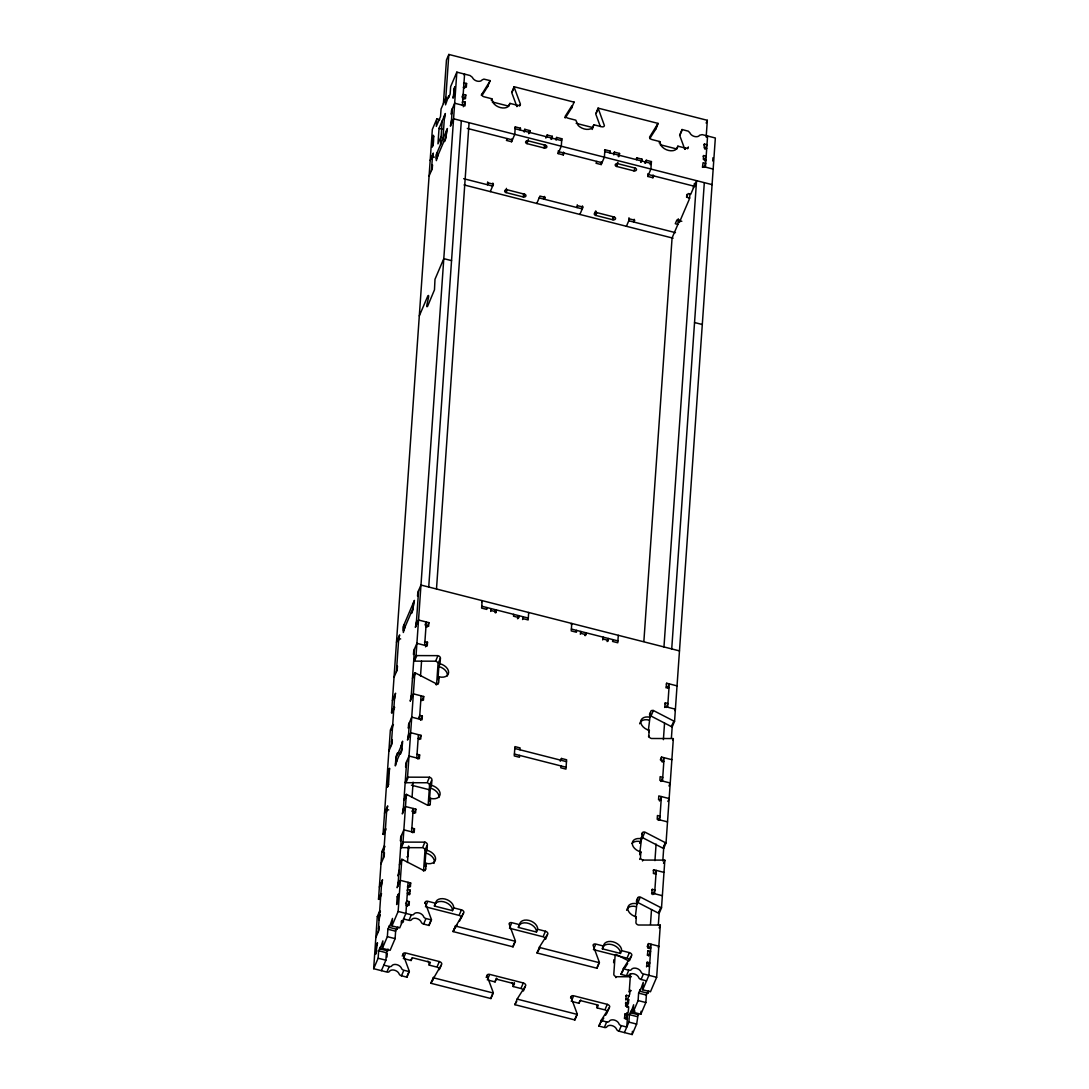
<?xml version="1.0" encoding="UTF-8"?>
<svg xmlns="http://www.w3.org/2000/svg" width="1089" height="1089" viewBox="0 0 1089 1089"><rect width="100%" height="100%" fill="white"/><g stroke="black" fill="none" stroke-linecap="round" stroke-linejoin="round"><path stroke-width="1.5" d="M688.357 146.947A2.709 1.81 23.2 0 1 685.648 148.145L677.889 146.171L677.031 148.499L674.921 150.119A9.488 6.357 23.2 0 1 661.05 145.572L659.798 141.556L652.039 139.583A2.709 1.81 23.2 0 1 649.589 137.064L658.055 123.397L598.092 108.124L604.395 125.548A2.709 1.81 23.2 0 1 601.673 126.76L593.927 124.786L592.729 127.549A9.461 6.343 23.2 0 1 592.144 129.455M377.447 942.951L376.331 945.102L375.746 954.141L377.447 942.951L376.263 945.715M387.344 787.184L388.501 784.693L389.508 768.289L388.46 771.366L387.344 787.184L388.528 784.42M432.115 146.824C434.702 145.803 433.422 121.396 432.115 146.824L433.299 144.061M453.051 97.887L454.167 95.723L454.753 86.684L453.051 97.887L454.236 95.111M431.475 981.856L441.78 964.092A2.709 1.81 23.2 0 0 439.33 961.56L405.721 952.998A2.709 1.81 23.2 0 0 403.012 954.209L409.246 971.075A2.709 1.81 23.2 0 1 409.314 971.633L406.946 977.173L401.487 975.785A2.709 1.81 23.2 0 1 399.132 973.92A5.418 3.621 23.2 0 0 394.436 970.19A5.418 3.621 23.2 0 0 389.386 971.442A2.709 1.81 23.2 0 1 386.867 972.055L373.663 968.693L377.298 916.57L379.68 911.03A2.709 1.81 23.2 0 1 380.401 911.289L380.007 912.214M381.232 894.75L379.258 899.364A2.709 1.81 23.2 0 1 378.509 899.255L381.844 851.625L384.213 846.085A2.709 1.81 23.2 0 1 384.948 846.357L384.158 848.195M385.778 829.804L383.804 834.419A2.709 1.81 23.2 0 1 383.056 834.31L390.352 730.052L392.721 724.512A2.709 1.81 23.2 0 1 393.456 724.784M392.299 712.846A2.709 1.81 23.2 0 1 391.55 712.737L432.347 129.4L436.825 118.932L439.738 119.667M378.196 932.075L381.735 881.559M383.369 858.241L386.894 807.725M391.25 745.557L394.776 695.041M396.41 671.736L398.846 636.766M431.462 170.483L432.551 154.937M386.636 811.455L387.684 805.887L384.526 813.265M398.588 640.495L399.636 634.914L396.478 642.306M432.279 158.667L433.34 153.086L430.169 160.478M373.663 968.693L378.142 958.225L378.659 950.765L380.238 947.076L380.102 948.941L387.861 950.915L387.997 949.05L386.418 952.739L385.887 960.199L381.409 970.667M436.825 118.932L436.308 126.392L440.528 116.509L441.045 109.05L446.041 97.384L445.524 104.843L448.682 95.9L448.545 97.765L450.125 94.062L450.655 86.603L456.836 72.146L470.04 75.509L472.395 77.373A5.418 3.635 23.2 0 0 477.091 81.103A5.418 3.635 23.2 0 0 482.141 79.851L483.897 79.116L490.118 80.613A2.641 1.77 23.2 0 1 490.036 81.008L481.256 95.206M403.856 625.059L403.461 630.654L413.207 607.88M436.852 153.195L436.458 158.79L446.204 136.002M444.312 119.109L445.36 113.528L439.044 128.311L437.955 143.843L441.113 136.465M382.362 948.356L387.357 936.676L387.875 929.216L389.454 925.527L389.317 927.392L397.077 929.366L397.213 927.501L395.634 931.19L395.103 938.65L390.121 950.329L382.362 948.356L382.879 940.896L380.102 948.941M405.054 626.951L403.338 632.505L403.066 626.896L414.392 600.42L413.344 606.001M438.05 155.074L436.335 160.641L436.063 155.019L447.388 128.543L446.34 134.124M397.049 760.34L395.334 765.894L395.988 756.569L397.567 752.88L397.431 754.745M440.555 144.538L442.202 120.92M443.414 103.509L446.463 59.99L448.831 54.45L707.333 120.307L706.162 137.051M442.924 138.997L444.571 115.38M445.796 97.969L448.831 54.45M400.466 752.336L400.344 754.201L401.923 750.512L402.576 741.187L400.861 746.741M386.976 957.081L387.235 953.351L386.84 954.277M411.628 611.555L411.506 613.42L413.085 609.731L413.602 602.285M444.625 139.691L444.503 141.556L446.082 137.854L446.599 130.408M408.076 882.335L405.911 913.412L399.717 927.882L391.958 925.909L392.489 918.449L389.317 927.392M397.948 885.901L401.487 835.386M403.121 812.067L406.646 761.551M408.28 738.247L409.369 722.701M410.989 699.383L414.528 648.867M416.161 625.562L418.598 590.592M451.214 124.309L452.289 108.764M391.958 925.909L398.152 911.439L401.8 859.316A2.709 1.81 23.2 0 1 402.535 859.575L422.968 870.125A2.709 1.81 23.2 0 0 425.676 868.927L426.071 863.332A9.474 6.343 23.2 0 0 435.573 859.098A9.474 6.343 23.2 0 0 426.983 850.278L427.378 844.683A2.709 1.81 23.2 0 0 424.914 842.151L403.747 842.11A2.709 1.81 23.2 0 1 403.012 842.001L400.629 847.541A2.709 1.81 23.2 0 0 401.378 847.65L422.546 847.691A2.709 1.81 23.2 0 1 425.009 850.223L423.539 871.227M403.012 842.001L406.333 794.371A2.709 1.81 23.2 0 1 407.068 794.643L427.501 805.193A2.709 1.81 23.2 0 0 430.223 803.981L430.618 798.387A9.474 6.343 23.2 0 0 440.119 794.167A9.474 6.343 23.2 0 0 431.53 785.332L431.911 779.738A2.709 1.81 23.2 0 0 429.461 777.219L408.293 777.165A2.709 1.81 23.2 0 1 407.545 777.056L405.176 782.596A2.709 1.81 23.2 0 0 405.925 782.705L427.092 782.76A2.709 1.81 23.2 0 1 429.542 785.278L428.195 804.676M407.545 777.056L414.841 672.798A2.709 1.81 23.2 0 1 415.576 673.07L436.008 683.62A2.709 1.81 23.2 0 0 438.717 682.408L439.112 676.813A9.474 6.343 23.2 0 0 448.614 672.594A9.474 6.343 23.2 0 0 440.024 663.759L440.419 658.164A2.709 1.81 23.2 0 0 437.969 655.646L416.788 655.592A2.709 1.81 23.2 0 1 416.052 655.483L413.684 661.023A2.709 1.81 23.2 0 0 414.419 661.132L435.586 661.186A2.709 1.81 23.2 0 1 438.05 663.705L436.566 684.927M416.052 655.483L456.836 72.146M401.378 923.377L401.582 920.586M407.49 862.461L408.634 846.017L408.103 855.695A2.709 1.81 23.2 0 1 407.871 856.335M412.064 797.066L413.099 782.161M420.517 676.106L421.552 661.2M411.615 831.819L413.235 808.501L411.982 811.455M416.774 757.985L418.407 734.68M419.496 719.135L421.116 695.817M424.656 645.301L426.289 621.996L425.023 624.95M428.726 587.025L461.328 120.743M462.417 105.197L464.595 74.12L464.2 75.046M405.584 903.747L406.769 900.984L409.355 901.638L409.096 905.367L406.51 904.714L406.115 905.64M409.505 894.79L410.158 890.135L407.572 889.482L407.177 890.407M398.22 882.158L397.158 887.739L400.316 880.348L410.662 882.988L410.403 886.718L407.817 886.065L407.422 886.977M411.479 829.015L411.873 828.089L414.46 828.743L414.201 832.472L403.856 829.845L400.698 837.223L400.439 840.953L401.228 839.115M403.379 808.337L402.331 813.919L405.489 806.527L415.821 809.154L415.562 812.898L412.976 812.231L412.581 813.156M417.033 754.255L419.619 754.922L419.36 758.652L409.015 756.011L405.857 763.403L405.598 767.132L406.388 765.281M408.538 734.517L407.49 740.084L410.648 732.693L420.994 735.334L420.722 739.063L418.149 738.41M418.571 718.168L419.755 715.405L422.341 716.058L422.069 719.788L411.737 717.161L408.579 724.539L408.321 728.269L409.11 726.431M411.261 695.653L410.199 701.234L413.371 693.843L423.703 696.484L423.444 700.213L420.858 699.546M424.519 642.496L424.914 641.571L427.501 642.238L427.242 645.968L416.896 643.327L413.738 650.718L413.48 654.448L414.269 652.597M416.42 621.833L415.372 627.4L418.53 620.022L428.862 622.649L428.603 626.379L426.017 625.726L425.622 626.651M462.281 102.393L462.675 101.468L465.262 102.135L465.003 105.864L454.671 103.224L451.499 110.615L451.241 114.345L452.03 112.494M461.995 97.098L463.179 94.321L465.765 94.974L465.507 98.704L462.92 98.051L462.526 98.976M463.587 83.744L463.982 82.818L466.568 83.472L466.31 87.202L463.723 86.548L463.329 87.474M436.485 588.999L469.087 122.717M426.384 866.395A9.474 6.343 23.2 0 1 424.887 866.095L425.799 853.041L426.983 850.278M431.53 785.332L430.346 788.109L429.42 801.164L430.618 798.387M440.024 663.759L438.84 666.536L437.928 679.59L439.112 676.813M487.668 181.958L487.464 184.749L488.253 182.898L493.426 184.218L490.268 191.61M492.841 183.088L492.636 186.069L463.655 178.691M506.399 188.37L506.099 192.576L523.333 196.959A2.028 1.47 4 0 0 525.864 196.074A2.028 1.47 4 0 0 524.517 194.196L507.283 189.799A2.028 1.47 4 0 0 504.752 190.684A2.028 1.47 4 0 0 506.099 192.576L507.283 189.799M507.215 138.575L506.426 140.427L511.599 141.747L511.789 138.943M520.324 130.081L520.447 128.216L515.274 126.896L514.757 134.355L511.599 141.747M490.717 611.433L491.234 608.642L490.84 609.568M529.404 133.416L529.921 130.626L524.762 129.305L524.231 132.096M523.523 194.169L523.333 196.959L524.517 194.196M527.239 140.644L527.035 143.625L544.269 148.022A2.028 1.47 4 0 0 546.801 147.124A2.028 1.47 4 0 0 545.453 145.245L528.219 140.862A2.028 1.47 4 0 0 525.688 141.747A2.028 1.47 4 0 0 527.035 143.625L528.315 139.46M495.413 609.935L495.223 612.726L496.407 609.963L495.89 612.753M544.473 145.028L544.269 148.022L545.453 145.245M513.64 614.346L513.518 616.211L518.677 617.531L518.282 618.457M547.032 136.874L547.154 135.009L552.327 136.329L551.81 139.12M544.527 196.442L544.337 199.233L545.126 197.395L539.953 196.074L536.795 203.466M518.677 617.531L518.813 615.666L517.493 618.743M522.597 619.546L523.115 616.769L522.72 617.681M564.088 153.059L563.299 154.91L558.126 153.59L561.284 146.212L561.815 138.752L556.642 137.432L556.111 140.222M558.126 153.59L558.317 150.799M528.682 612.481L528.165 619.94L522.992 618.634M519.562 755.385L519.439 757.25L514.267 755.929L514.92 746.605L520.093 747.925L519.957 749.79M563.299 154.91L563.489 152.12M577.279 204.786L577.075 207.577L577.864 205.739L583.037 207.046L579.879 214.438M582.465 205.916L582.247 208.897L539.164 197.926M596.01 211.198L595.71 215.404L612.944 219.787A2.028 1.47 4 0 0 615.476 218.903A2.028 1.47 4 0 0 614.128 217.024L596.895 212.627A2.028 1.47 4 0 0 594.363 213.526A2.028 1.47 4 0 0 595.71 215.404L596.895 212.627M596.826 161.403L596.037 163.255L601.21 164.575L601.414 161.771M560.93 765.921L560.794 767.786L565.967 769.106L566.62 759.782L561.448 758.461L560.263 761.238M561.325 760.326L561.448 758.461M609.935 152.909L610.058 151.044L604.899 149.724L604.368 157.184L601.21 164.575M580.328 634.261L580.859 631.47L580.464 632.396M618.824 156.707L619.546 153.454L614.373 152.133L613.842 154.924M613.148 216.997L612.944 219.787L614.128 217.024M616.864 163.473L616.646 166.454L633.88 170.85A2.028 1.47 4 0 0 636.412 169.952A2.028 1.47 4 0 0 635.064 168.074L617.831 163.69A2.028 1.47 4 0 0 615.299 164.575A2.028 1.47 4 0 0 616.646 166.454L617.939 162.288M585.501 635.581L586.018 632.791L584.834 635.554M628.993 217.773L628.775 220.754L675.466 232.651M602.734 639.964L603.252 637.174L602.857 638.1M636.643 159.715L636.779 157.851L641.952 159.157L641.421 161.948M634.152 219.27L633.948 222.074L634.737 220.223L629.565 218.903L626.406 226.294M607.907 641.285L608.424 638.494L607.104 641.571M612.739 639.597L612.603 641.462L617.776 642.769L618.293 635.309M653.699 175.901L652.91 177.738L647.737 176.432L650.895 169.04L651.426 161.58L646.253 160.26L645.723 163.051M647.737 176.432L647.941 173.627M652.91 177.738L653.114 174.948M613.624 962.676L613.828 959.763M615.162 954.808L613.801 974.206A2.709 1.81 23.2 0 0 616.265 976.724L631.389 976.751M643.858 641.475L672.076 237.933L677.875 224.388L678.27 218.794M679.509 220.06L679.332 222.537L689.078 199.763L690.127 194.182M624.405 1018.596L625.059 1013.941L628.013 1014.689M626.733 1007.094L628.448 1003.092L625.862 1002.438L625.603 1006.168L628.557 1006.917M625.712 999.947L626.366 995.292L629.319 996.04M626.774 1012.797C624.977 1028.343 630.694 1003.636 627.7 1006.808M624.8 1017.671L627.387 1018.324L626.774 1027.036L621.329 1025.647A2.709 1.81 23.2 0 1 618.974 1023.783A5.418 3.621 23.2 0 0 614.278 1020.053A5.418 3.621 23.2 0 0 609.227 1021.291A2.709 1.81 23.2 0 1 606.696 1021.918L601.251 1020.529A2.709 1.81 23.2 0 1 601.4 1020.025L609.731 1006.876A2.709 1.81 23.2 0 0 607.267 1004.344L573.658 995.782A2.709 1.81 23.2 0 0 570.949 996.993L570.554 997.919M628.448 1003.092L628.693 999.675L626.107 999.021M630.49 973.825L629.211 992.215L630 990.377L631.293 990.704M630 990.377L629.741 994.107L627.21 1000.015M635.336 916.761L637.623 898.234A2.709 1.81 23.2 0 1 640.332 897.037L660.778 907.586A2.709 1.81 23.2 0 0 661.513 907.845L659.144 913.399A2.709 1.81 23.2 0 1 658.409 913.126L637.963 902.577A2.709 1.81 23.2 0 0 636.534 902.522M639.774 853.272L642.17 833.303A2.709 1.81 23.2 0 1 644.879 832.091L665.311 842.641A2.709 1.81 23.2 0 0 666.046 842.913L663.677 848.454A2.709 1.81 23.2 0 1 662.942 848.181L642.51 837.632A2.709 1.81 23.2 0 0 641.067 837.577M648.377 730.243L650.664 711.73A2.709 1.81 23.2 0 1 653.386 710.518L673.819 721.068A2.709 1.81 23.2 0 0 674.554 721.34L672.185 726.88A2.709 1.81 23.2 0 1 671.45 726.622L651.004 716.058A2.709 1.81 23.2 0 0 649.575 716.004M624.405 1032.576L628.884 1022.108L629.401 1014.649L630.98 1010.96L630.858 1012.824L638.603 1014.798M637.228 903.829A9.474 6.343 23.2 0 0 627.727 908.063A9.474 6.343 23.2 0 0 636.316 916.884L635.922 922.492A2.709 1.81 23.2 0 0 638.385 925.01L659.553 925.051A2.709 1.81 23.2 0 1 660.302 925.16L656.653 977.296L650.46 991.766L642.714 989.792L643.231 982.332L640.073 991.276L647.832 993.25L648.785 990.99M641.775 838.898A9.474 6.343 23.2 0 0 632.273 843.117A9.474 6.343 23.2 0 0 640.863 851.952L640.468 857.547A2.709 1.81 23.2 0 0 642.918 860.065L664.099 860.119A2.709 1.81 23.2 0 1 664.835 860.228L661.513 907.845M648.581 736.899L649.357 730.379A9.474 6.343 23.2 0 1 640.768 721.544A9.474 6.343 23.2 0 1 650.269 717.324M689.909 198.089L686.615 197.245L686.805 194.455M630.858 1012.824L633.635 1004.766L633.104 1012.226L640.863 1014.213L645.859 1002.533L646.376 995.074L647.955 991.385L647.832 993.25M600.407 1023.374L599.018 1025.566A2.709 1.81 23.2 0 0 598.882 1026.069L604.327 1027.458A2.709 1.81 23.2 0 0 606.859 1026.832A5.418 3.621 23.2 0 1 611.909 1025.593A5.418 3.621 23.2 0 1 616.605 1029.323A2.709 1.81 23.2 0 0 618.96 1031.188L632.164 1034.55L632.396 1031.283M693.421 188.029L693.598 185.552M694.197 186.219L694.401 183.415M633.104 1012.226L638.1 1000.56L638.617 993.1L640.196 989.411L640.073 991.276M632.164 1034.55L636.643 1024.082L638.208 1014.158M663.963 646.948L696.565 180.665L690.78 194.21L688.194 193.556L686.615 197.245M640.863 1014.213L641.067 1011.218M646.526 966.882L647.179 962.227L649.765 962.88L648.581 965.657L648.799 962.553M647.329 955.38L647.982 950.724L650.569 951.378L648.595 956.006M647.832 948.233L648.486 943.578L658.831 946.205L658.232 947.593M651.617 893.987L652.284 889.332L654.87 889.985L652.883 894.614M663.991 872.384L653.645 869.743L653.386 873.473L655.973 874.14M671.872 759.7L661.527 757.059L661.268 760.789L663.854 761.456M664.671 707.469L665.325 702.827L667.911 703.48L666.196 707.482M666.032 687.894L666.686 683.239L677.031 685.866M702.432 167.366L703.086 162.71L705.672 163.377L703.957 167.379M704.392 160.382L706.176 156.231L703.589 155.564L703.331 159.293L705.917 159.96L705.522 160.873M705.005 149.343L706.979 144.728L704.392 144.061L704.134 147.791L706.72 148.458M650.473 924.37L651.508 909.574M654.938 860.623L656.095 844.07M663.392 739.662L664.549 723.11M654.598 893.715L656.231 870.41L654.965 873.364M659.771 819.894L661.391 796.576L659.498 801.014M662.48 781.031L664.113 757.726L662.221 762.15M667.639 707.21L669.272 683.892L667.38 688.33M671.722 648.921L704.324 182.653M705.413 167.107L707.591 136.016L707.197 136.942M658.341 924.697L659.267 911.547M662.806 860.95L663.841 846.044M671.382 738.328L672.308 725.083M712.737 160.968L712.968 157.728M666.046 842.913L673.342 738.655A2.709 1.81 23.2 0 0 672.594 738.546L651.426 738.492A2.709 1.81 23.2 0 1 648.976 735.973M674.554 721.34L715.337 137.99L702.133 134.628L699.614 135.254A5.418 3.635 23.2 0 1 694.564 136.493A5.418 3.635 23.2 0 1 689.854 132.763L688.275 131.184L682.054 129.523L679.686 135.063M704.991 158.994L704.637 160.791M571.725 107.552L571.711 107.688A2.886 1.933 23.2 0 1 571.575 108.056L565.327 117.925M573.944 102.516A2.886 1.933 23.2 0 0 574.08 102.148L514.117 86.739L511.748 92.279A2.709 1.81 23.2 0 0 511.816 92.837L516.921 106.627M514.117 86.739A2.709 1.81 23.2 0 0 514.185 87.297L520.419 104.163A2.709 1.81 23.2 0 1 517.711 105.361L509.951 103.387L508.168 106.627A9.474 6.343 23.2 0 1 493.14 102.802L491.86 98.772L484.101 96.798A2.709 1.81 23.2 0 1 481.651 94.28M593.927 124.786L592.144 128.012A9.474 6.343 23.2 0 1 578.164 125.466L575.822 120.171L568.077 118.197A2.709 1.81 23.2 0 1 565.613 115.665L571.861 105.81M432.66 139.052L433.844 136.288M453.596 90.115L454.78 87.338M464.595 88.1L466.568 83.472M431.72 166.753L432.51 164.902L432.251 168.632L429.093 176.023M451.472 120.58L450.424 126.161L453.582 118.769L712.083 184.626M464.05 98.976L465.765 94.974M463.288 106.749L465.262 102.135M482.046 95.437L487.6 86.671L490.118 80.613M491.262 100.161L491.86 98.772M512.211 91.912L514.185 87.297M509.951 103.387L508.767 106.164L492.174 101.93M419.306 315.905L427.909 295.772C430.713 293.064 424.71 309.235 427.541 306.404L434.47 289.837L435.001 279.26L443.795 258.651L451.554 260.625M517.316 106.286L517.711 105.361M519.63 106.001L520.025 105.075M514.879 127.821L515.274 126.896M520.052 129.128L520.447 128.216M524.367 130.231L524.762 129.305M528.614 133.702L529.921 130.626M545.848 138.099L547.154 135.009M551.02 139.406L552.327 136.329M564.823 117.517L565.613 115.665M556.248 138.357L556.642 137.432M571.575 108.056L574.094 102.012M561.42 139.664L561.815 138.752M598.092 108.124L595.724 113.937L600.325 126.487M596.187 113.31L598.16 108.682M604.504 150.65L604.899 149.724M418.339 594.322L417.55 596.159L417.808 592.43L420.967 585.052L679.482 650.895M609.663 151.97L610.058 151.044M613.978 153.059L614.373 152.133M396.668 668.006L397.458 666.155L397.199 669.885L394.041 677.276M618.225 156.53L619.546 153.454M594.921 212.573L595.506 211.184M392.408 700.581L395.566 693.203L394.517 698.77M426.888 627.264L428.862 622.649M391.55 712.737L393.932 707.197A2.709 1.81 23.2 0 0 394.667 707.306L392.693 711.92M414.814 660.206L416.788 655.592M425.527 646.852L427.501 642.238M412.472 678.338L414.841 672.798M391.074 730.324L391.468 729.399M392.271 727.547L392.666 726.622M413.997 676.759L414.392 675.833M414.786 674.908L415.181 673.996M636.384 158.763L636.779 157.851M633.88 170.85L635.064 168.074M391.509 741.827L392.299 739.976L392.04 743.705L388.868 751.097M640.631 162.234L641.952 159.157M658.055 123.397L655.551 129.455L649.711 138.657M655.551 129.455L657.525 124.827M644.933 163.336L646.253 160.26M388.433 771.638L389.617 768.875M435.586 661.186L437.574 656.572M395.852 758.448L402.44 743.066M659.199 142.945L659.798 141.556M650.106 164.657L651.426 161.58M421.933 700.635L423.703 696.484M438.445 662.779L440.419 658.164M395.457 764.042L402.045 748.66M420.558 720.21L422.341 716.058M435.614 684.545L436.008 683.62M437.928 684.26L438.323 683.334M419.211 739.485L420.994 735.334M680.149 134.696L682.136 130.081A2.641 1.77 23.2 0 1 682.054 129.523M481.678 601.741L482.155 600.624L481.624 608.098L486.797 609.404L486.933 607.539L486.538 608.465M383.056 834.31L385.424 828.77A2.709 1.81 23.2 0 0 385.982 828.865M677.889 146.171L676.705 148.948L660.125 144.714M405.925 782.705L407.899 778.091M417.836 759.074L419.619 754.922M403.965 799.911L406.333 794.371M383.369 850.046L383.764 849.121M405.094 799.258L407.068 794.643M685.253 149.07L685.648 148.145M383.627 854.511L384.417 852.66L384.158 856.39L381 863.781M687.567 148.785L687.962 147.859M379.367 887.099L382.525 879.708L381.477 885.289M706.148 123.071L707.333 120.307M414.119 813.156L415.821 809.154M427.487 781.834L429.461 777.219M378.509 899.255L380.891 893.715A2.709 1.81 23.2 0 0 381.626 893.824M401.378 847.65L403.352 843.036M429.542 785.278L431.516 780.663M703.998 144.987L704.392 144.061M412.745 832.745L414.46 828.743M399.418 864.857L401.8 859.316M379.217 914.066L379.612 913.14M400.943 863.264L401.337 862.352M402.14 860.501L402.535 859.575M703.195 156.489L703.589 155.564M379.285 916.53L380.075 914.678L379.026 920.259M399.037 870.356L397.989 875.924L398.778 874.086M429.828 804.907L430.223 803.981M378.468 928.332L379.258 926.494L378.986 930.224L375.828 937.615M375.719 953.488L376.903 950.724M422.94 846.766L424.914 842.151M408.688 887.603L410.662 882.988M425.009 850.223L426.983 845.595M408.184 894.75L410.158 890.135M397.077 929.366L398.043 927.107M407.381 906.252L409.355 901.638M424.887 866.095L426.071 863.332M402.767 922.478L403.556 920.641A2.709 1.81 23.2 0 1 401.31 921.934M424.887 870.764L425.676 868.927M387.262 971.129L389.236 966.515A2.709 1.81 23.2 0 0 391.754 965.902A5.418 3.621 23.2 0 1 396.804 964.65A5.418 3.621 23.2 0 1 401.514 968.38A2.709 1.81 23.2 0 0 403.856 970.245L409.314 971.633M409.382 919.415L411.356 914.801A2.709 1.81 23.2 0 0 413.874 914.175A5.418 3.621 23.2 0 1 418.925 912.936A5.418 3.621 23.2 0 1 423.635 916.666A2.709 1.81 23.2 0 0 425.976 918.531L431.435 919.919L429.066 925.459L423.607 924.071A2.709 1.81 23.2 0 1 421.266 922.206A5.418 3.621 23.2 0 0 416.556 918.476A5.418 3.621 23.2 0 0 411.506 919.729A2.709 1.81 23.2 0 1 408.988 920.341L403.529 918.953M402.222 956.06L403.012 954.209M424.737 903.421L425.132 902.495A2.709 1.81 23.2 0 1 427.841 901.284L435.6 903.257A9.474 6.343 23.2 0 1 445.102 899.038A9.474 6.343 23.2 0 1 453.691 907.872L461.45 909.846A2.709 1.81 23.2 0 1 463.9 912.378L453.596 930.142M405.326 953.923L403.352 958.538L411.111 960.512L412.295 957.748L430.386 962.363L429.202 965.126L436.961 967.1A2.709 1.81 23.2 0 1 439.412 969.632M425.472 906.824L427.446 902.209M401.487 975.785L403.461 971.17M423.607 924.071L425.581 919.456M453.691 907.872L452.507 910.649L434.416 906.034L435.6 903.257M408.851 972.001L406.864 976.615A2.709 1.81 23.2 0 1 406.946 977.173M430.972 920.287L428.984 924.901A2.709 1.81 23.2 0 1 429.066 925.459M571.289 624.569L571.766 623.466L571.249 630.926L576.421 632.233L576.544 630.368L576.149 631.293M437.356 966.174L439.33 961.56M459.476 914.461L461.45 909.846M570.949 996.993L577.184 1013.859A2.709 1.81 23.2 0 1 577.252 1014.417L574.883 1019.957L514.906 1004.684L517.425 998.627L525.756 985.477A2.709 1.81 23.2 0 0 523.305 982.959L489.696 974.396A2.709 1.81 23.2 0 0 486.974 975.594L493.208 992.46A2.709 1.81 23.2 0 1 493.276 993.018L490.908 998.559L430.945 983.285L433.313 977.745A2.709 1.81 23.2 0 1 433.449 977.241M646.526 980.862L641.081 979.474A2.709 1.81 23.2 0 1 638.726 977.609A5.418 3.621 23.2 0 0 634.029 973.879A5.418 3.621 23.2 0 0 628.979 975.118A2.709 1.81 23.2 0 1 626.447 975.744L621.002 974.356L623.521 968.312L631.851 955.162A2.709 1.81 23.2 0 0 629.388 952.63L621.642 950.656A9.474 6.343 23.2 0 0 613.039 941.822A9.474 6.343 23.2 0 0 603.537 946.042L595.792 944.068A2.709 1.81 23.2 0 0 593.069 945.279L599.304 962.145A2.709 1.81 23.2 0 1 599.372 962.703L597.003 968.244L537.027 952.97L539.545 946.913L547.876 933.763A2.709 1.81 23.2 0 0 545.426 931.245L537.667 929.271A9.474 6.343 23.2 0 0 529.077 920.436A9.474 6.343 23.2 0 0 519.576 924.656L511.816 922.682A2.709 1.81 23.2 0 0 509.094 923.88L515.328 940.746A2.709 1.81 23.2 0 1 515.396 941.304L513.028 946.845L453.065 931.571L455.433 926.031A2.709 1.81 23.2 0 1 455.57 925.527M439.806 968.706L441.385 965.004M463.506 913.29L459.449 921.199M486.184 977.446L486.974 975.594M487.328 979.937L489.301 975.322M509.843 927.297L511.422 923.608M488.621 980.263L495.073 981.91L496.271 979.134A9.474 6.343 23.2 0 1 496.461 978.099M537.667 929.271L536.482 932.034L518.391 927.42L519.576 924.656M492.813 993.386L490.84 998A2.709 1.81 23.2 0 1 490.908 998.559M514.934 941.672L512.96 946.287A2.709 1.81 23.2 0 1 513.028 946.845M523.251 990.282A2.709 1.81 23.2 0 0 520.923 988.499L513.178 986.525L514.362 983.748A9.474 6.343 23.2 0 0 514.307 982.646M521.318 987.573L523.305 982.959M543.452 935.859L545.426 931.245M523.387 991.017L525.361 986.403M547.481 934.689L545.507 939.303A2.709 1.81 23.2 0 0 543.057 936.785L509.448 928.223M649.48 714.493L650.269 712.655M651.413 715.133L653.386 710.518M666.291 684.164L666.686 683.239M648.772 731.767L649.357 730.379M664.93 703.739L665.325 702.827M674.812 710.572L675.398 709.184L665.066 706.557M671.45 726.622L673.424 721.993M660.342 759.836L661.527 757.059M672.743 740.044L673.342 738.655M660.969 781.466L662.738 777.301L660.152 776.648L659.893 780.377L670.239 783.018L668.973 785.972M641.775 834.228L642.17 833.303M571.289 1001.322L573.263 996.707M594.077 948.07L595.397 944.993M639.624 843.322L642.129 837.468M642.51 837.632L644.484 833.017M639.679 854.715L640.863 851.952M639.679 859.398L640.073 858.472M572.583 1001.649L579.049 1003.296L580.233 1000.532L598.324 1005.147L597.14 1007.91L604.899 1009.884A2.709 1.81 23.2 0 1 607.226 1011.681M621.642 950.656L620.444 953.433L602.353 948.818L603.537 946.042M658.246 820.316L660.029 816.165L657.443 815.511L657.184 819.241L667.516 821.868M576.789 1014.785L574.815 1019.399A2.709 1.81 23.2 0 1 574.883 1019.957M598.909 963.071L596.935 967.685A2.709 1.81 23.2 0 1 597.003 968.244M642.524 860.991L642.918 860.065M667.884 801.504L669.15 798.55L658.804 795.923L658.546 799.653L661.132 800.306M636.303 901.311L637.623 898.234M637.963 902.577L639.937 897.962M653.25 870.669L653.645 869.743M663.337 847.269L665.311 842.641M635.731 918.272L636.316 916.884M651.889 890.258L652.284 889.332M663.528 863.305L664.835 860.228M615.87 977.65L616.265 976.724M605.293 1008.959L607.267 1004.344M627.414 957.245L629.388 952.63M598.882 1026.069L601.4 1020.025M607.744 1011.49L608.138 1010.565M608.533 1009.639L609.336 1007.788M629.469 960.702L631.457 956.074M604.722 1026.532L606.696 1021.918M626.842 974.818L628.816 970.204A2.709 1.81 23.2 0 0 631.348 969.578A5.418 3.621 23.2 0 1 636.398 968.339A5.418 3.621 23.2 0 1 641.094 972.069A2.709 1.81 23.2 0 0 643.449 973.934L656.653 977.296M658.804 912.201L660.778 907.586M625.971 996.217L626.366 995.292M647.165 946.654L648.486 943.578M625.467 1003.364L625.862 1002.438M647.587 951.65L647.982 950.724M649.18 948.669L651.072 944.231L648.894 975.322L642.714 989.792M659.117 927.937L660.302 925.16M626.72 1004.289L628.693 999.675M624.664 1014.866L625.059 1013.941M646.784 963.152L647.179 962.227M618.96 1031.188L620.934 1026.573M641.081 979.474L643.054 974.859M625.671 1019.222L626.461 1017.371M626.992 1019.25L627.387 1018.324M487.6 86.671L487.668 86.548A2.641 1.77 23.2 0 0 487.749 86.154M456.958 925.146L453.201 931.068A2.709 1.81 23.2 0 0 453.065 931.571M433.163 979.487L431.081 982.782A2.709 1.81 23.2 0 0 430.945 983.285M539.668 948.519L537.176 952.453A2.709 1.81 23.2 0 0 537.027 952.97M516.717 1001.54L515.056 1004.167A2.709 1.81 23.2 0 0 514.906 1004.684M623.221 970.558L621.138 973.852A2.709 1.81 23.2 0 0 621.002 974.356M625.018 967.74L627.686 963.52M601.101 1022.272L603.782 1018.052M605.566 1015.234L607.349 1012.416M576.149 123.329L592.729 127.549M702.827 166.44L713.172 169.081M515.151 128.761L561.679 140.617M604.763 151.589L651.29 163.445M467.304 128.407L512.388 139.896M558.916 151.752L601.999 162.724M648.527 174.58L695.218 186.478M439.044 128.311L442.148 129.101M433.068 156.816L434.361 157.156M681.809 221.285L676.868 220.032L675.289 223.721L677.875 224.388M464.05 184.926L673.097 238.192M694.551 322.535L702.296 324.508M481.76 606.233L528.288 618.076M571.371 629.061L617.912 640.904M491.112 610.507L496.285 611.827M580.723 633.335L585.896 634.656M603.129 639.039L608.302 640.359M666.427 686.968L669.014 687.622M399.377 638.644L400.67 638.971M514.784 748.47L566.484 761.647M514.403 754.064L566.103 767.241M411.438 785.183L429.529 789.797M387.425 809.617L388.719 809.944M652.012 893.062L662.357 895.703M648.227 947.307L650.814 947.961M407.313 893.211L409.9 893.865M647.724 954.454L650.31 955.107M427.079 907.232L459.082 915.386A2.709 1.81 23.2 0 1 461.518 917.564M593.41 949.608L627.019 958.17A2.709 1.81 23.2 0 1 629.347 959.967M646.92 965.957L649.507 966.61M398.152 911.439L411.356 914.801M455.433 926.031L515.396 941.304M599.372 962.703L539.395 947.43A2.709 1.81 23.2 0 1 539.545 946.913M628.816 970.204L623.371 968.815A2.709 1.81 23.2 0 1 623.521 968.312M387.875 929.216L395.634 931.19M638.617 993.1L646.376 995.074M387.357 936.676L395.103 938.65M638.1 1000.56L645.859 1002.533M631.919 1010.333L635.023 1011.123M496.271 979.134L514.362 983.748M378.659 950.765L386.418 952.739M629.401 1014.649L637.16 1016.622M378.142 958.225L385.887 960.199M628.884 1022.108L636.643 1024.082M383.777 965.126L389.236 966.515M433.313 977.745L493.276 993.018M577.252 1014.417L517.275 999.144A2.709 1.81 23.2 0 1 517.425 998.627M615.843 954.291L628.625 960.879M684.818 149.316L679.727 135.472A2.641 1.77 23.2 0 1 679.686 135.063M425.132 902.495L431.367 919.361A2.709 1.81 23.2 0 1 431.435 919.919M430.346 788.109A9.474 6.343 23.2 0 1 438.867 797.461M425.799 853.041A9.474 6.343 23.2 0 1 434.007 863.414M626.611 910.295A9.474 6.343 23.2 0 1 636.044 906.606M632.028 843.458A9.474 6.343 23.2 0 1 640.591 841.661M438.84 666.536A9.474 6.343 23.2 0 1 447.361 675.901M639.651 723.79A9.474 6.343 23.2 0 1 649.085 720.088M602.353 948.818A9.474 6.343 23.2 0 1 611.855 944.599A9.474 6.343 23.2 0 1 620.444 953.433M518.391 927.42A9.474 6.343 23.2 0 1 518.582 926.385M519.017 925.432A9.474 6.343 23.2 0 1 529.377 923.676A9.474 6.343 23.2 0 1 536.482 932.034M434.416 906.034A9.474 6.343 23.2 0 1 443.917 901.815A9.474 6.343 23.2 0 1 452.507 910.649M377.298 916.57A2.709 1.81 23.2 0 1 378.033 916.829M381.844 851.625A2.709 1.81 23.2 0 1 382.579 851.897M407.613 856.607A2.709 1.81 23.2 0 1 406.823 856.961M411.111 960.512A9.474 6.343 23.2 0 1 411.969 958.197M427.936 961.111A9.474 6.343 23.2 0 1 429.202 965.126M495.073 981.91A9.474 6.343 23.2 0 1 496.856 978.671M511.898 982.509A9.474 6.343 23.2 0 1 513.178 986.525M579.049 1003.296A9.474 6.343 23.2 0 1 580.832 1000.07M596.636 1005.242A9.474 6.343 23.2 0 1 597.14 1007.91M397.186 896.778L396.655 904.551L397.839 901.774L398.383 894.001L397.186 896.778"/></g></svg>
